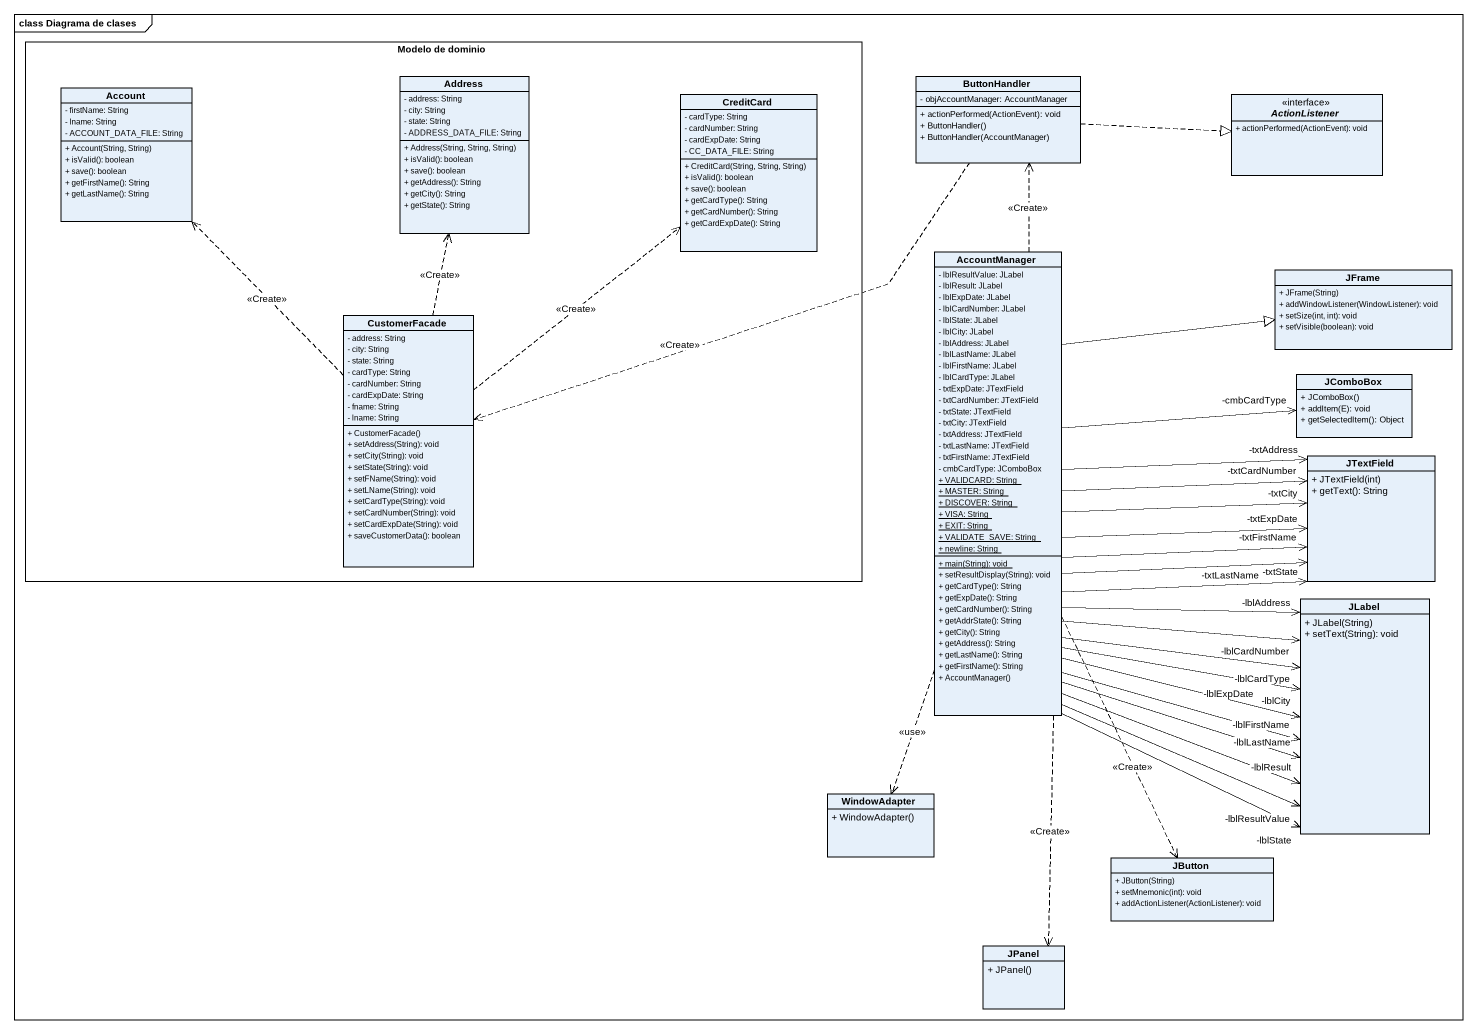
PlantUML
@startuml
mainframe class Diagrama de clases
hide circle
hide empty members
skinparam classAttributeIconSize 0
rectangle "Modelo de dominio" as Modelo_de_dominio {
  class Account {
    - firstName: String
    - lname: String
    - ACCOUNT_DATA_FILE: String
    + Account(String, String)
    + isValid(): boolean
    + save(): boolean
    + getFirstName(): String
    + getLastName(): String
  }
  class Address {
    - address: String
    - city: String
    - state: String
    - ADDRESS_DATA_FILE: String
    + Address(String, String, String)
    + isValid(): boolean
    + save(): boolean
    + getAddress(): String
    + getCity(): String
    + getState(): String
  }
  class CreditCard {
    - cardType: String
    - cardNumber: String
    - cardExpDate: String
    - CC_DATA_FILE: String
    + CreditCard(String, String, String)
    + isValid(): boolean
    + save(): boolean
    + getCardType(): String
    + getCardNumber(): String
    + getCardExpDate(): String
  }
  class CustomerFacade {
    - address: String
    - city: String
    - state: String
    - cardType: String
    - cardNumber: String
    - cardExpDate: String
    - fname: String
    - lname: String
    + CustomerFacade()
    + setAddress(String): void
    + setCity(String): void
    + setState(String): void
    + setFName(String): void
    + setLName(String): void
    + setCardType(String): void
    + setCardNumber(String): void
    + setCardExpDate(String): void
    + saveCustomerData(): boolean
  }
}
class ButtonHandler {
  - objAccountManager: AccountManager
  + actionPerformed(ActionEvent): void
  + ButtonHandler()
  + ButtonHandler(AccountManager)
}
interface ActionListener {
  + actionPerformed(ActionEvent): void
}
class AccountManager {
  - lblResultValue: JLabel
  - lblResult: JLabel
  - lblExpDate: JLabel
  - lblCardNumber: JLabel
  - lblState: JLabel
  - lblCity: JLabel
  - lblAddress: JLabel
  - lblLastName: JLabel
  - lblFirstName: JLabel
  - lblCardType: JLabel
  - txtExpDate: JTextField
  - txtCardNumber: JTextField
  - txtState: JTextField
  - txtCity: JTextField
  - txtAddress: JTextField
  - txtLastName: JTextField
  - txtFirstName: JTextField
  - cmbCardType: JComboBox
  {static} + VALIDCARD: String
  {static} + MASTER: String
  {static} + DISCOVER: String
  {static} + VISA: String
  {static} + EXIT: String
  {static} + VALIDATE_SAVE: String
  {static} + newline: String
  {static} + main(String): void
  + setResultDisplay(String): void
  + getCardType(): String
  + getExpDate(): String
  + getCardNumber(): String
  + getAddrState(): String
  + getCity(): String
  + getAddress(): String
  + getLastName(): String
  + getFirstName(): String
  + AccountManager()
}
class JFrame {
  + JFrame(String)
  + addWindowListener(WindowListener): void
  + setSize(int, int): void
  + setVisible(boolean): void
}
class JComboBox {
  + JComboBox()
  + addItem(E): void
  + getSelectedItem(): Object
}
class JTextField {
  + JTextField(int)
  + getText(): String
}
class JLabel {
  + JLabel(String)
  + setText(String): void
}
class WindowAdapter {
  + WindowAdapter()
}
class JButton {
  + JButton(String)
  + setMnemonic(int): void
  + addActionListener(ActionListener): void
}
class JPanel {
  + JPanel()
}
ButtonHandler .right.|> ActionListener
ButtonHandler .left.> CustomerFacade : <<Create>>
AccountManager .up.> ButtonHandler : <<Create>>
AccountManager -right-|> JFrame
AccountManager -right-> "-cmbCardType" JComboBox
AccountManager -right-> "-txtAddress" JTextField
AccountManager -right-> "-txtCardNumber" JTextField
AccountManager -right-> "-txtCity" JTextField
AccountManager -right-> "-txtExpDate" JTextField
AccountManager -right-> "-txtFirstName" JTextField
AccountManager -right-> "-txtState" JTextField
AccountManager -right-> "-txtLastName" JTextField
AccountManager --> "-lblAddress" JLabel
AccountManager --> "-lblCardNumber" JLabel
AccountManager --> "-lblCardType" JLabel
AccountManager --> "-lblCity" JLabel
AccountManager --> "-lblExpDate" JLabel
AccountManager --> "-lblFirstName" JLabel
AccountManager --> "-lblLastName" JLabel
AccountManager --> "-lblResult" JLabel
AccountManager --> "-lblResultValue" JLabel
AccountManager --> "-lblState" JLabel
AccountManager ..> WindowAdapter : <<use>>
AccountManager ..> JButton : <<Create>>
AccountManager ..> JPanel : <<Create>>
CustomerFacade .up.> Account : <<Create>>
CustomerFacade .up.> Address : <<Create>>
CustomerFacade .up.> CreditCard : <<Create>>
@enduml
